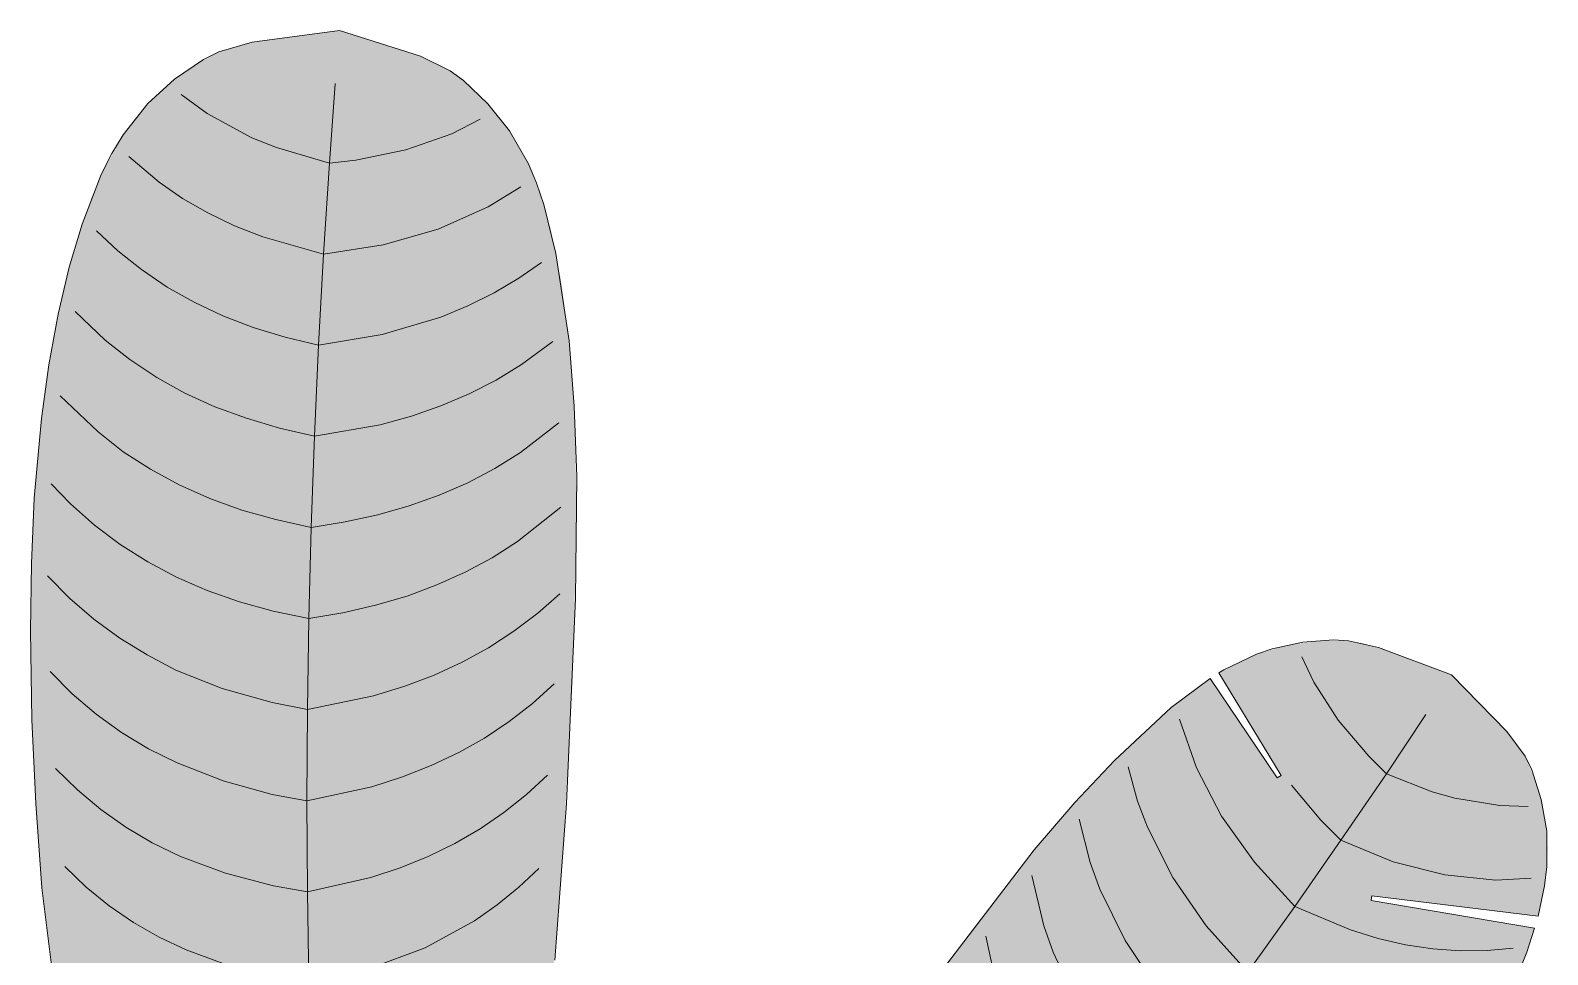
# Model space of a CAD drawing. Header units: centimetres. Extents: x 0 to 879, y -664 to 265.
# Drawn here: x 632.5 to 684.7, y -69.8 to -38 of the extents above; entities that cross this region are included whole.
import ezdxf

# ---------------------------------------------------------------- set-up
doc = ezdxf.new("R2010")
doc.units = ezdxf.units.CM
doc.layers.add('VEG-HOJAS', color=117, linetype='Continuous', lineweight=18, true_color=0x2e5e38)
doc.layers.add('VEG-NERVIOS', color=115, linetype='Continuous', lineweight=9, true_color=0x528c5c)
doc.layers.add('VEG-RELLENO', color=253, linetype='Continuous', true_color=0x96c896)

# ---------------------------------------------------------------- blocks, each defined once
blk = doc.blocks.new('VEG_Strelitzia_PLANTA')
at = {"layer": 'VEG-RELLENO', "true_color": 0x4f8956}
h = blk.add_hatch(color=105, dxfattribs=at)
h.dxf.hatch_style = 1
h.paths.add_polyline_path([(-1.14, 66.42), (1.64, 65.53), (2.67, 65.03), (3.13, 64.69), (3.96, 63.89), (4.71, 62.96), (5.36, 61.82), (5.89, 60.42), (6.12, 59.61), (6.49, 57.79), (6.76, 55.73), (6.94, 53.48), (7.03, 49.71), (6.88, 43.95), (6.49, 37.06), (6.13, 33.14), (5.78, 30.86), (5.56, 29.86), (5.31, 28.92), (4.74, 27.23), (4.09, 25.76), (3.4, 24.47), (2.6, 23.34), (1.69, 22.42), (0.07, 21.09), (-0.48, 20.75), (-0.89, 20.63), (-1.66, 20.53), (-2.46, 20.54), (-2.91, 20.6), (-3.19, 20.71), (-4.85, 21.67), (-5.9, 22.41), (-6.91, 23.36), (-7.8, 24.53), (-8.64, 25.89), (-9.41, 27.48), (-10.1, 29.33), (-10.52, 30.95), (-10.88, 32.76), (-11.39, 36.89), (-11.6, 39.79), (-11.74, 42.68), (-11.79, 45.74), (-11.73, 48.83), (-11.6, 51.02), (-11.41, 53.05), (-11.15, 54.9), (-10.83, 56.65), (-10.31, 58.78), (-9.69, 60.64), (-9.35, 61.45), (-8.59, 62.82), (-8.18, 63.39), (-7.3, 64.34), (-6.34, 65.1), (-5.3, 65.68), (-4.15, 66.01)])
at = {"layer": 'VEG-RELLENO', "true_color": 0x4a8151}
h = blk.add_hatch(color=105, dxfattribs=at)
h.dxf.hatch_style = 1
h.paths.add_polyline_path([(37.15, 44.22), (38.68, 42.68), (39.39, 41.87), (39.68, 41.43), (40.09, 40.45), (40.35, 39.4), (40.46, 38.25), (40.35, 36.96), (40.13, 35.92), (34.4, 36.61), (34.38, 36.45), (40.01, 35.5), (39.74, 34.68), (39.05, 32.97), (38.14, 31.14), (37.57, 30.11), (30.49, 32.35), (30.43, 32.2), (37.32, 29.68), (37.13, 29.36), (31.28, 30.41), (31.24, 30.25), (36.89, 28.98), (35.7, 27.18), (33.26, 23.92), (30.26, 20.35), (27.18, 17.07), (25.86, 15.8), (24.57, 14.66), (23.75, 14.02), (22.2, 12.98), (21.45, 12.56), (20.03, 11.9), (18.69, 11.43), (17.41, 11.12), (16.18, 11.04), (15.35, 11.08), (16.21, 12.08), (17.43, 13.63), (18.62, 15.34), (19.34, 16.51), (19.91, 17.61), (20.34, 18.66), (20.77, 20.17), (20.89, 21.11), (20.87, 21.99), (20.8, 22.39), (20.57, 23.16), (20.21, 23.88), (19.49, 24.92), (18.84, 25.57), (16.99, 27.12), (15.29, 27.94), (16.19, 29.25), (20.52, 35.29), (22.05, 37.28), (23.49, 39.04), (24.86, 40.57), (26.21, 41.94), (27.5, 43.1), (28.73, 44.03), (28.84, 44.1), (31.15, 40.68), (31.28, 40.76), (29.14, 44.29), (30.43, 44.94), (31.51, 45.25), (32.56, 45.4), (33.6, 45.4), (34.12, 45.31), (35.13, 44.99)])
at = {"layer": 'VEG-HOJAS'}
for points in [[(-10.88, 32.76), (-11.39, 36.89), (-11.6, 39.79), (-11.74, 42.68), (-11.79, 45.74), (-11.75, 48.06), (-11.66, 50.31), (-11.41, 53.05), (-11.15, 54.9), (-10.83, 56.65), (-10.45, 58.26), (-10.01, 59.75), (-9.35, 61.45), (-8.98, 62.18), (-8.59, 62.82), (-7.75, 63.9), (-6.83, 64.74), (-5.83, 65.42), (-5.3, 65.68), (-4.15, 66.01), (-1.14, 66.42), (1.64, 65.53), (2.67, 65.03), (3.13, 64.69), (3.96, 63.89), (4.71, 62.96), (5.36, 61.82), (5.64, 61.16), (5.89, 60.42), (6.31, 58.73), (6.76, 55.73), (6.94, 53.48), (7.03, 51.05), (6.98, 46.86), (6.67, 39.8), (6.27, 34.4)], [(19.76, 34.25), (22.78, 38.2), (24.18, 39.83), (25.54, 41.28), (27.5, 43.1), (28.84, 44.1), (31.15, 40.68), (31.28, 40.76), (29.14, 44.29), (29.31, 44.4), (30.43, 44.94), (30.97, 45.12), (32.03, 45.35), (33.08, 45.43), (33.6, 45.4), (34.63, 45.17), (37.15, 44.22), (39.05, 42.28), (39.68, 41.43), (39.91, 40.95), (40.24, 39.93), (40.43, 38.84), (40.43, 37.62), (40.35, 36.96), (40.13, 35.92), (34.4, 36.61), (34.38, 36.45), (40.01, 35.5), (39.74, 34.68), (39.05, 32.97)]]:
    blk.add_lwpolyline(points, dxfattribs=at)
at = {"layer": 'VEG-NERVIOS'}
for points in [[(-1.49, 61.84), (-1.29, 64.59)], [(-1.49, 61.84), (-3.31, 62.38), (-4.16, 62.72), (-5.7, 63.56), (-6.6, 64.21)], [(-1.49, 61.84), (-0.58, 61.95), (1.14, 62.31), (2.72, 62.86), (3.7, 63.36)], [(-1.7, 58.71), (-3.79, 59.31), (-4.76, 59.69), (-5.68, 60.13), (-6.55, 60.63), (-7.36, 61.19), (-8.4, 62.08)], [(-1.7, 58.71), (-1.49, 61.84)], [(-1.7, 58.71), (0.36, 59.03), (2.25, 59.57), (3.97, 60.34), (5.1, 61.03)], [(-1.87, 55.58), (-3.02, 55.85), (-4.12, 56.19), (-5.16, 56.59), (-6.15, 57.06), (-7.08, 57.58), (-7.96, 58.18), (-8.78, 58.83), (-9.51, 59.51)], [(-1.87, 55.58), (-1.7, 58.71)], [(-1.87, 55.58), (0.33, 55.94), (2.34, 56.54), (3.28, 56.93), (4.18, 57.38), (5.03, 57.89), (5.81, 58.43)], [(-2.01, 52.44), (-3.21, 52.72), (-4.35, 53.06), (-5.44, 53.46), (-6.47, 53.93), (-7.44, 54.47), (-8.36, 55.08), (-9.21, 55.75), (-10.25, 56.74)], [(-2.01, 52.44), (0.26, 52.84), (1.33, 53.13), (2.35, 53.49), (3.32, 53.9), (4.25, 54.37), (5.12, 54.91), (6.2, 55.71)], [(-2.01, 52.44), (-1.87, 55.58)], [(-2.12, 49.3), (-3.34, 49.57), (-4.51, 49.9), (-5.61, 50.3), (-6.66, 50.77), (-7.65, 51.31), (-8.59, 51.91), (-9.46, 52.59), (-10.76, 53.83)], [(-2.12, 49.3), (-0.95, 49.49), (0.18, 49.73), (1.26, 50.04), (2.29, 50.41), (3.27, 50.84), (4.21, 51.33), (5.09, 51.88), (6.41, 52.9)], [(-2.12, 49.3), (-2.01, 52.44)], [(-2.2, 46.16), (-3.43, 46.42), (-4.59, 46.74), (-5.7, 47.13), (-6.76, 47.59), (-7.75, 48.12), (-8.7, 48.71), (-9.58, 49.38), (-10.41, 50.11), (-11.07, 50.8)], [(-2.2, 46.16), (-1.03, 46.36), (0.1, 46.62), (1.18, 46.94), (2.21, 47.32), (3.18, 47.76), (4.11, 48.26), (4.99, 48.82), (6.48, 50)], [(-2.2, 46.16), (-2.12, 49.3)], [(-2.25, 43.03), (-3.46, 43.27), (-5.18, 43.76), (-6.78, 44.39), (-7.77, 44.91), (-8.71, 45.49), (-9.6, 46.14), (-10.43, 46.85), (-11.2, 47.64)], [(-2.25, 43.03), (0.03, 43.5), (1.1, 43.83), (2.11, 44.21), (3.08, 44.66), (3.99, 45.16), (4.86, 45.73), (5.68, 46.35), (6.44, 47.02)], [(-2.25, 43.03), (-2.2, 46.16)], [(34.91, 40.82), (34.3, 41.42), (33.25, 42.67), (32.41, 43.97), (31.99, 44.85)], [(-2.27, 39.89), (-3.46, 40.11), (-5.15, 40.58), (-6.73, 41.19), (-7.72, 41.68), (-8.65, 42.24), (-9.52, 42.87), (-10.35, 43.57), (-11.11, 44.34)], [(-2.27, 39.89), (-0.03, 40.37), (1.02, 40.71), (2.01, 41.1), (2.96, 41.55), (3.85, 42.05), (4.7, 42.62), (5.5, 43.24), (6.25, 43.92)], [(-2.27, 39.89), (-2.25, 43.03)], [(34.91, 40.82), (36.26, 42.86)], [(31.75, 36.25), (30.36, 37.77), (29.23, 39.36), (28.37, 41.02), (27.78, 42.7)], [(-2.25, 36.75), (-3.42, 36.96), (-5.07, 37.4), (-6.62, 37.97), (-7.59, 38.44), (-8.5, 38.98), (-9.36, 39.59), (-10.17, 40.26), (-10.93, 41)], [(-2.25, 36.75), (-0.07, 37.25), (0.95, 37.58), (1.91, 37.97), (2.83, 38.42), (3.7, 38.92), (4.52, 39.48), (5.3, 40.1), (6.02, 40.77)], [(30.13, 33.99), (28.7, 35.58), (27.55, 37.25), (26.68, 38.98), (26.34, 39.87), (26.01, 41.06)], [(33.34, 38.53), (34.91, 40.82)], [(34.91, 40.82), (36.48, 40.2), (37.26, 39.98), (38.81, 39.73), (39.79, 39.69)], [(33.34, 38.53), (32.65, 39.22), (31.64, 40.43)], [(-2.25, 36.75), (-2.27, 39.89)], [(28.48, 31.74), (27.05, 33.38), (25.91, 35.08), (25.04, 36.85), (24.71, 37.76), (24.33, 39.26)], [(31.75, 36.25), (33.34, 38.53)], [(33.34, 38.53), (35.14, 37.79), (36.92, 37.34), (38.68, 37.16), (39.89, 37.22)], [(-2.2, 33.61), (-3.33, 33.8), (-4.93, 34.21), (-6.43, 34.75), (-7.36, 35.19), (-8.24, 35.7), (-9.08, 36.27), (-9.87, 36.91), (-10.6, 37.62)], [(-2.2, 33.61), (-0.11, 34.11), (1.8, 34.83), (3.51, 35.76), (4.29, 36.31), (5.03, 36.91), (5.72, 37.56)], [(26.81, 29.52), (25.4, 31.18), (24.27, 32.89), (23.43, 34.67), (23.11, 35.58), (22.7, 37.31)], [(-2.2, 33.61), (-2.25, 36.75)], [(30.13, 33.99), (31.75, 36.25)], [(31.75, 36.25), (33.67, 35.44), (34.62, 35.15), (35.56, 34.93), (36.51, 34.79), (37.45, 34.72), (38.38, 34.73), (39.27, 34.81)], [(25.11, 27.32), (23.73, 28.98), (22.64, 30.69), (21.82, 32.46), (21.51, 33.37), (21.11, 35.23)]]:
    blk.add_lwpolyline(points, dxfattribs=at)

msp = doc.modelspace()

# ---------------------------------------------------------------- block references
msp.add_blockref('VEG_Strelitzia_PLANTA', (644.264, -104.421))

doc.saveas('drawing.dxf')
